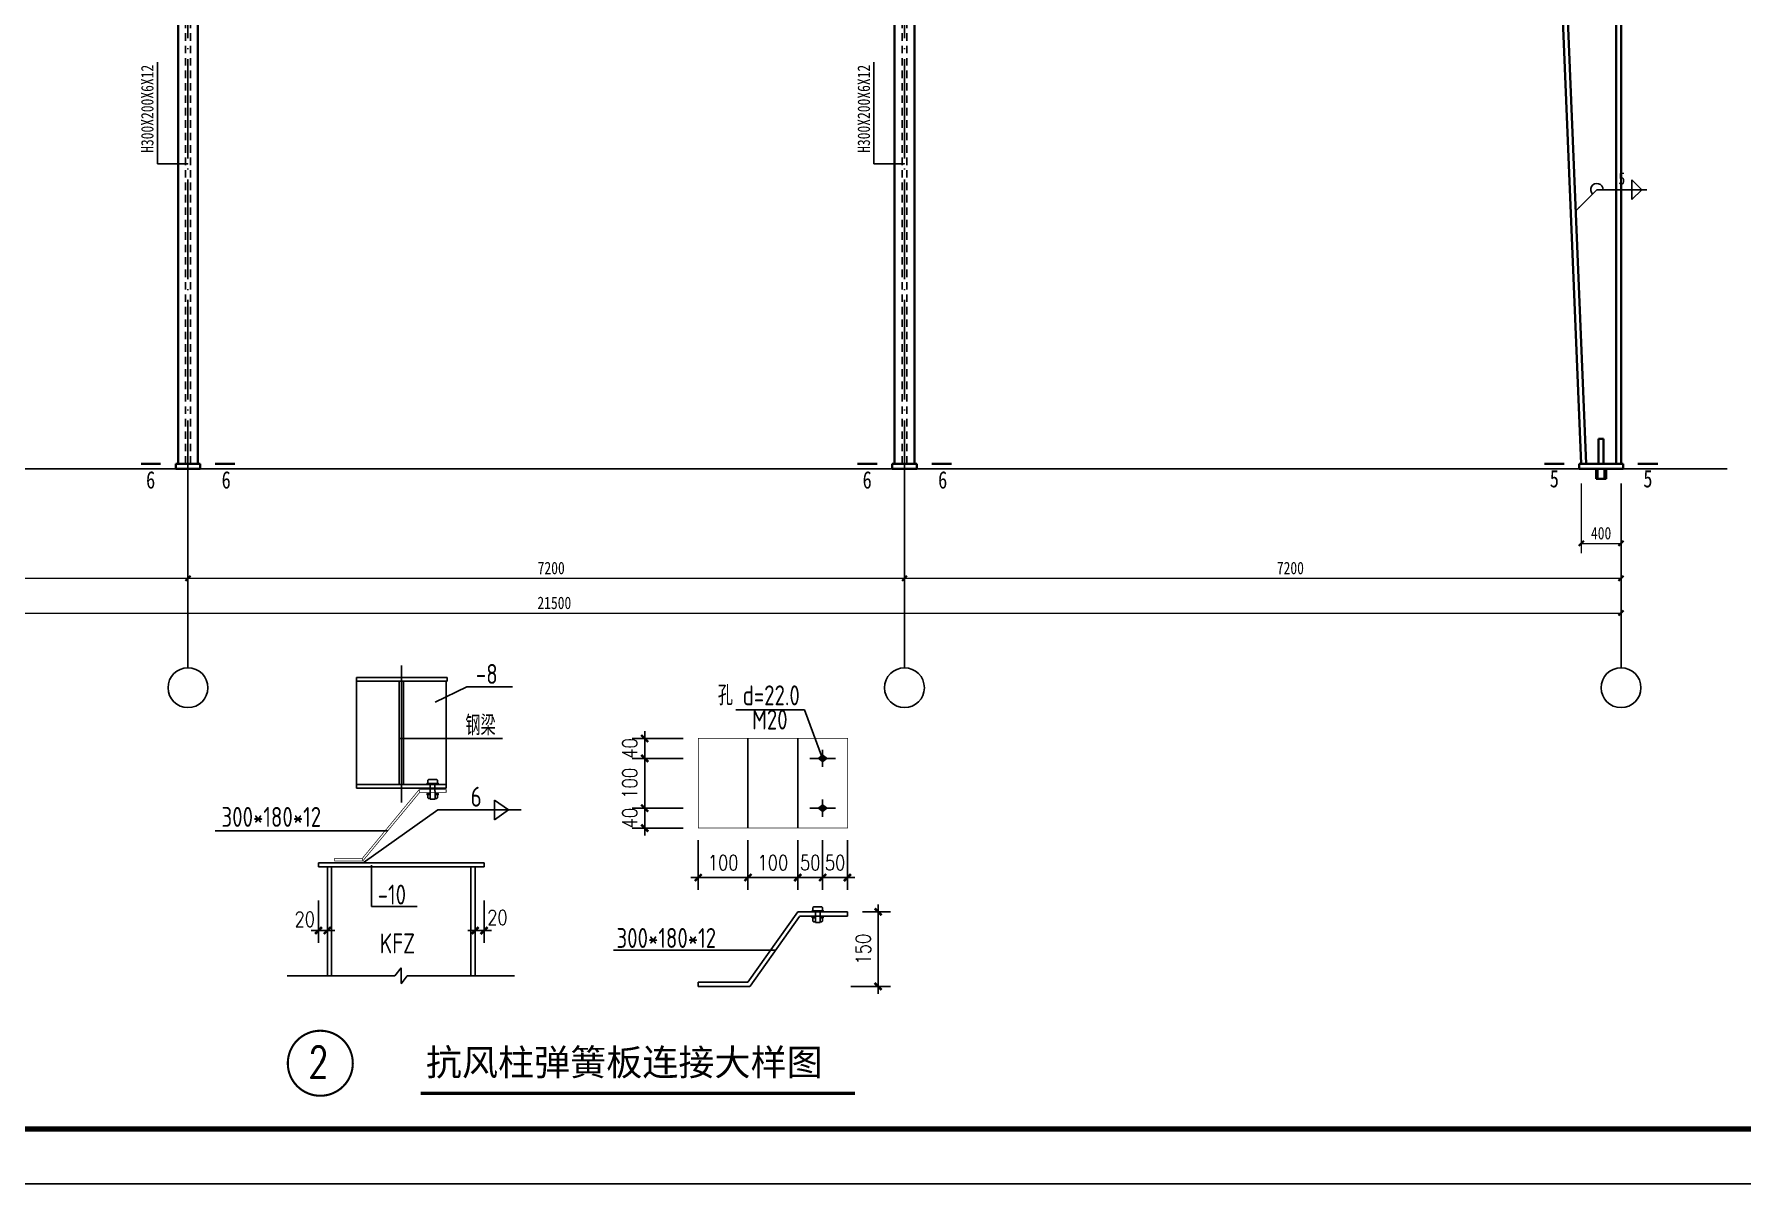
# Model space of a CAD drawing. Extents: x 32461 to 372567, y -698896 to 182569.
# Drawn here: x 135775 to 170094, y -634115 to -611015 of the extents above; entities that cross this region are included whole.
import ezdxf
from ezdxf.enums import TextEntityAlignment as Align

# ---------------------------------------------------------------- set-up
doc = ezdxf.new("R2010")
doc.units = 0
doc.header["$LTSCALE"] = 1000
doc.header["$MEASUREMENT"] = 0
for name, pattern in [('4', [5, 1.5, -1, 1.5, -1]), ('6', [8.75, 5, -1.25, 1.25, -1.25]), ('DOTE', [2.42, 2, -0.2, 0.02, -0.2]), ('线型6', [8.75, 5, -1.25, 1.25, -1.25])]:
    doc.linetypes.add(name, pattern=pattern)
doc.layers.get('0').update_dxf_attribs({"linetype": 'CONTINUOUS'})
doc.layers.get('Defpoints').update_dxf_attribs({"linetype": 'CONTINUOUS'})
for name, color, linetype in [('10', 7, 'CONTINUOUS'), ('AXIS', 3, 'CONTINUOUS'), ('DIM_SYMB', 3, 'CONTINUOUS'), ('DOTE', 252, 'CONTINUOUS'), ('PUB_TEXT', 7, 'CONTINUOUS'), ('PUB_TITLE', 4, 'CONTINUOUS'), ('门窗', 3, '4')]:
    doc.layers.add(name, color=color, linetype=linetype)
for name, color, linetype, lineweight in [('字符串标注', 9, 'CONTINUOUS', 25), ('尺寸标注', 2, 'CONTINUOUS', 35), ('层10', 7, 'CONTINUOUS', 35), ('层111', 9, '线型6', 25), ('层112', 9, 'CONTINUOUS', 25), ('层116', 1, 'CONTINUOUS', 35), ('层14', 2, 'CONTINUOUS', 35), ('柱子', 3, 'CONTINUOUS', 35), ('焊缝标注', 9, 'CONTINUOUS', 25)]:
    doc.layers.add(name, color=color, linetype=linetype, lineweight=lineweight)
doc.styles.add('-黑体', font='simhei.ttf')
doc.styles.add('DIM_FONT', font='SIMPLEX.shx', dxfattribs={"width": 0.8, "bigfont": 'bigfont.shx'})
doc.styles.add('PC_TEXTSTYLE', font='romans.shx', dxfattribs={"width": 0.8, "bigfont": 'hzfs.shx'})
doc.styles.add('TSSD_REIN', font='atssdeng.shx', dxfattribs={"width": 0.7, "bigfont": 'atssdchn.shx'})
doc.styles.add('宋体', font='')
doc.styles.get('宋体').set_extended_font_data('SimSun')
doc.dimstyles.new('DIMN$0', dxfattribs={"dimtxt": 300, "dimasz": 1, "dimexe": 250, "dimexo": 300, "dimgap": 150, "dimtad": 1, "dimdec": 0, "dimdsep": 46, "dimtxsty": 'DIM_FONT', "dimblk": '_DIMX', "dimcen": 2.5, "dimclrt": 7, "dimadec": 0, "dimazin": 0, "dimtfac": 1, "dimtdec": 0, "dimtix": 1, "dimtmove": 2, "dimatfit": 3, "dimldrblk": '_DIMX', "dimfxl": 0, "dimtolj": 1, "dimtzin": 0, "dimarcsym": 0})

# ---------------------------------------------------------------- blocks, each defined once
blk = doc.blocks.new('BuiltIn_36')
at = {"layer": '层14'}
for p, q in [((603.72, 302.28, 2), (603.72, 307.28, 2)), ((603.72, 307.28, 2), (604.72, 307.28, 2)), ((604.72, 307.28, 2), (604.72, 302.28, 2)), ((604.72, 302.28, 2), (603.72, 302.28, 2))]:
    blk.add_line(p, q, dxfattribs=at)
blk = doc.blocks.new('_DIMX')
blk.add_line((-150, 0), (150, 0))
at = {"const_width": 50}
blk.add_lwpolyline([(-70, -70), (70, 70)], dxfattribs=at)
blk = doc.blocks.new('*D77')
at = {"layer": 'AXIS', "color": 3, "lineweight": -2}
for p, q in [((141490, -628425), (141490, -629275)), ((141668, -628425), (141668, -629275)), ((141489, -629025), (141488, -629025)), ((141490, -629025), (141668, -629025)), ((141669, -629025), (141670, -629025))]:
    blk.add_line(p, q, dxfattribs=at)
at = {"layer": 'Defpoints', "color": 0}
for p in [(141490, -628125), (141668, -628125), (141668, -629025)]:
    blk.add_point(p, dxfattribs=at)
at = {"layer": 'AXIS', "color": 3, "lineweight": -2}
blk.add_blockref('_DIMX', (141490, -629025), dxfattribs=at)
at = {"layer": 'AXIS', "color": 3, "lineweight": -2, "rotation": 180}
blk.add_blockref('_DIMX', (141668, -629025), dxfattribs=at)
at = {"layer": 'AXIS', "color": 7, "insert": (141214, -628798), "char_height": 300, "attachment_point": 5, "style": 'DIM_FONT'}
blk.add_mtext('\\A1;20', dxfattribs=at)
blk = doc.blocks.new('*D78')
at = {"layer": 'AXIS', "color": 3, "lineweight": -2}
for p, q in [((144638, -628425), (144638, -629275)), ((144817, -628425), (144817, -629275)), ((144637, -629025), (144636, -629025)), ((144817, -629025), (144638, -629025)), ((144818, -629025), (144819, -629025))]:
    blk.add_line(p, q, dxfattribs=at)
at = {"layer": 'Defpoints', "color": 0}
for p in [(144638, -628125), (144817, -628125), (144638, -629025)]:
    blk.add_point(p, dxfattribs=at)
at = {"layer": 'AXIS', "color": 3, "lineweight": -2}
blk.add_blockref('_DIMX', (144638, -629025), dxfattribs=at)
at = {"layer": 'AXIS', "color": 3, "lineweight": -2, "rotation": 180}
blk.add_blockref('_DIMX', (144817, -629025), dxfattribs=at)
at = {"layer": 'AXIS', "color": 7, "insert": (145085, -628763), "char_height": 300, "attachment_point": 5, "style": 'DIM_FONT'}
blk.add_mtext('\\A1;20', dxfattribs=at)
blk = doc.blocks.new('*D79')
at = {"layer": 'AXIS', "color": 3, "lineweight": -2}
for p, q in [((148821, -626567), (147795, -626567)), ((148045, -626566), (148045, -626565)), ((148045, -626567), (148045, -626967)), ((148821, -626967), (147795, -626967)), ((148045, -626968), (148045, -626969))]:
    blk.add_line(p, q, dxfattribs=at)
at = {"layer": 'Defpoints', "color": 0}
for p in [(149121, -626567), (148045, -626967), (149121, -626967)]:
    blk.add_point(p, dxfattribs=at)
at = {"layer": 'AXIS', "color": 3, "lineweight": -2}
for p, rotation in [((148045, -626567), 270), ((148045, -626967), 90)]:
    blk.add_blockref('_DIMX', p, dxfattribs=dict(at, rotation=rotation))
at = {"layer": 'AXIS', "color": 7, "insert": (147745, -626767), "char_height": 300, "attachment_point": 5, "rotation": 90, "style": 'DIM_FONT'}
blk.add_mtext('\\A1;40', dxfattribs=at)
blk = doc.blocks.new('*D80')
at = {"layer": 'AXIS', "color": 3, "lineweight": -2}
for p, q in [((148821, -625567), (147795, -625567)), ((148045, -625568), (148045, -626566)), ((148821, -626567), (147795, -626567))]:
    blk.add_line(p, q, dxfattribs=at)
at = {"layer": 'Defpoints', "color": 0}
for p in [(149121, -625567), (148045, -626567), (149121, -626567)]:
    blk.add_point(p, dxfattribs=at)
at = {"layer": 'AXIS', "color": 3, "lineweight": -2}
for p, rotation in [((148045, -625567), 90), ((148045, -626567), 270)]:
    blk.add_blockref('_DIMX', p, dxfattribs=dict(at, rotation=rotation))
at = {"layer": 'AXIS', "color": 7, "insert": (147745, -626067), "char_height": 300, "attachment_point": 5, "rotation": 90, "style": 'DIM_FONT'}
blk.add_mtext('\\A1;100', dxfattribs=at)
blk = doc.blocks.new('*D81')
at = {"layer": 'AXIS', "color": 3, "lineweight": -2}
for p, q in [((148821, -625167), (147795, -625167)), ((148045, -625166), (148045, -625165)), ((148045, -625167), (148045, -625567)), ((148821, -625567), (147795, -625567)), ((148045, -625568), (148045, -625569))]:
    blk.add_line(p, q, dxfattribs=at)
at = {"layer": 'Defpoints', "color": 0}
for p in [(149121, -625167), (148045, -625567), (149121, -625567)]:
    blk.add_point(p, dxfattribs=at)
at = {"layer": 'AXIS', "color": 3, "lineweight": -2}
for p, rotation in [((148045, -625167), 270), ((148045, -625567), 90)]:
    blk.add_blockref('_DIMX', p, dxfattribs=dict(at, rotation=rotation))
at = {"layer": 'AXIS', "color": 7, "insert": (147745, -625367), "char_height": 300, "attachment_point": 5, "rotation": 90, "style": 'DIM_FONT'}
blk.add_mtext('\\A1;40', dxfattribs=at)
blk = doc.blocks.new('*D82')
at = {"layer": 'AXIS', "color": 3, "lineweight": -2}
for p, q in [((151621, -627213), (151621, -628211)), ((152121, -627213), (152121, -628211)), ((151620, -627961), (151619, -627961)), ((152121, -627961), (151621, -627961)), ((152122, -627961), (152123, -627961))]:
    blk.add_line(p, q, dxfattribs=at)
at = {"layer": 'Defpoints', "color": 0}
for p in [(151621, -626913), (152121, -626913), (151621, -627961)]:
    blk.add_point(p, dxfattribs=at)
at = {"layer": 'AXIS', "color": 3, "lineweight": -2}
blk.add_blockref('_DIMX', (151621, -627961), dxfattribs=at)
at = {"layer": 'AXIS', "color": 3, "lineweight": -2, "rotation": 180}
blk.add_blockref('_DIMX', (152121, -627961), dxfattribs=at)
at = {"layer": 'AXIS', "color": 7, "insert": (151871, -627661), "char_height": 300, "attachment_point": 5, "style": 'DIM_FONT'}
blk.add_mtext('\\A1;50', dxfattribs=at)
blk = doc.blocks.new('*D83')
at = {"layer": 'AXIS', "color": 3, "lineweight": -2}
for p, q in [((151121, -627213), (151121, -628211)), ((151621, -627213), (151621, -628211)), ((151120, -627961), (151119, -627961)), ((151621, -627961), (151121, -627961)), ((151622, -627961), (151623, -627961))]:
    blk.add_line(p, q, dxfattribs=at)
at = {"layer": 'Defpoints', "color": 0}
for p in [(151121, -626913), (151621, -626913), (151121, -627961)]:
    blk.add_point(p, dxfattribs=at)
at = {"layer": 'AXIS', "color": 3, "lineweight": -2}
blk.add_blockref('_DIMX', (151121, -627961), dxfattribs=at)
at = {"layer": 'AXIS', "color": 3, "lineweight": -2, "rotation": 180}
blk.add_blockref('_DIMX', (151621, -627961), dxfattribs=at)
at = {"layer": 'AXIS', "color": 7, "insert": (151371, -627661), "char_height": 300, "attachment_point": 5, "style": 'DIM_FONT'}
blk.add_mtext('\\A1;50', dxfattribs=at)
blk = doc.blocks.new('*D84')
at = {"layer": 'AXIS', "color": 3, "lineweight": -2}
for p, q in [((150121, -627213), (150121, -628211)), ((151121, -627213), (151121, -628211)), ((151120, -627961), (150122, -627961))]:
    blk.add_line(p, q, dxfattribs=at)
at = {"layer": 'Defpoints', "color": 0}
for p in [(150121, -626913), (151121, -626913), (150121, -627961)]:
    blk.add_point(p, dxfattribs=at)
at = {"layer": 'AXIS', "color": 3, "lineweight": -2, "rotation": 180}
blk.add_blockref('_DIMX', (150121, -627961), dxfattribs=at)
at = {"layer": 'AXIS', "color": 3, "lineweight": -2}
blk.add_blockref('_DIMX', (151121, -627961), dxfattribs=at)
at = {"layer": 'AXIS', "color": 7, "insert": (150621, -627661), "char_height": 300, "attachment_point": 5, "style": 'DIM_FONT'}
blk.add_mtext('\\A1;100', dxfattribs=at)
blk = doc.blocks.new('*D85')
at = {"layer": 'AXIS', "color": 3, "lineweight": -2}
for p, q in [((149121, -627213), (149121, -628211)), ((150121, -627213), (150121, -628211)), ((150120, -627961), (149122, -627961))]:
    blk.add_line(p, q, dxfattribs=at)
at = {"layer": 'Defpoints', "color": 0}
for p in [(149121, -626913), (150121, -626913), (149121, -627961)]:
    blk.add_point(p, dxfattribs=at)
at = {"layer": 'AXIS', "color": 3, "lineweight": -2, "rotation": 180}
blk.add_blockref('_DIMX', (149121, -627961), dxfattribs=at)
at = {"layer": 'AXIS', "color": 3, "lineweight": -2}
blk.add_blockref('_DIMX', (150121, -627961), dxfattribs=at)
at = {"layer": 'AXIS', "color": 7, "insert": (149621, -627661), "char_height": 300, "attachment_point": 5, "style": 'DIM_FONT'}
blk.add_mtext('\\A1;100', dxfattribs=at)

msp = doc.modelspace()

# ---------------------------------------------------------------- hatches: boundary and pattern name
at = {"layer": '焊缝标注'}
msp.add_hatch(color=256, dxfattribs=at).paths.add_polyline_path([(166757.6, -614564.2), (166838.9, -614504.2), (166817.7, -614482.9), (166757.6, -614564.2)])

# ---------------------------------------------------------------- linework, layer by layer
for p, q in [((80116.2, -619746.4, -988), (169801.5, -619746.4, -988)), ((142384.4, -627666.7, 400), (143888.7, -626601.5, 400)), ((143888.7, -626601.5, 400), (145563.5, -626601.5, 400)), ((145028.7, -626403.7, 400), (145028.7, -626798.8, 400)), ((145304.6, -626602.1, 400), (145028.7, -626403.7, 400)), ((145028.7, -626798.8, 400), (145304.6, -626602.1, 400)), ((142881.2, -627023.1, 400), (139415.9, -627023.1, 400)), ((141489.6, -627666.7, 400), (144816.7, -627666.7, 400)), ((141489.6, -627666.7, 400), (141489.6, -627748.6, 400)), ((144816.7, -627666.7, 400), (144816.7, -627748.6, 400)), ((141489.6, -627748.6, 400), (144816.7, -627748.6, 400)), ((151153.7, -628743.2, 400), (151171.5, -628735.1, 400)), ((150680.3, -629418, 400), (147417.1, -629418, 400))]:
    msp.add_line(p, q)
at = {"color": 1, "linetype": '6'}
msp.add_line((143155.4, -623702.5, 400), (143155.4, -626454, 400), dxfattribs=at)
at = {"color": 2}
for p, q in [((142255.4, -623939.2, 400), (144074.9, -623939.2, 400)), ((142255.4, -623939.2, 400), (142255.4, -624014.8, 400)), ((142255.4, -624014.8, 400), (144074.9, -624014.8, 400)), ((143111.9, -624014.8, 400), (143111.9, -626091.1, 400)), ((143199, -624014.8, 400), (143199, -626091.1, 400)), ((144074.9, -623939.2, 400), (144074.9, -624014.8, 400)), ((142255.4, -626091.1, 400), (144055.4, -626091.1, 400)), ((142255.4, -626091.1, 400), (142255.4, -626166.7, 400)), ((142255.4, -626166.7, 400), (144055.4, -626166.7, 400)), ((144055.4, -626091.1, 400), (144055.4, -626166.7, 400)), ((141667.9, -627748.6, 400), (141667.9, -629924.6, 400)), ((141667.9, -627748.6, 400), (141667.9, -629842.7, 400)), ((141754, -627748.6, 400), (141754, -629924.6, 400)), ((141754, -627748.6, 400), (141754, -629842.7, 400)), ((142552.1, -628543.6, 400), (142552.1, -627714.1, 400)), ((144552.2, -627748.6, 400), (144552.2, -629842.7, 400)), ((144552.2, -627748.6, 400), (144552.2, -629924.6, 400)), ((144638.4, -627748.6, 400), (144638.4, -629842.7, 400)), ((142552.1, -628543.6, 400), (143469.7, -628543.6, 400)), ((143024.3, -629936.9, 400), (140862.3, -629936.9, 400)), ((143023.7, -629936.9, 400), (143148, -629775.4, 400)), ((143148, -629775.4, 400), (143148, -630092, 400)), ((143149.9, -630095.2, 400), (143271.8, -629936.9, 400)), ((143271.8, -629936.9, 400), (145429.2, -629936.9, 400))]:
    msp.add_line(p, q, dxfattribs=at)
at = {"color": 3}
for p, q in [((142255.4, -626091.1, 400), (142255.4, -624014.8, 400)), ((144055.4, -626091.1, 400), (144055.4, -624014.8, 400))]:
    msp.add_line(p, q, dxfattribs=at)
at = {"color": 4}
for p, q in [((150121.1, -625166.5, 400), (150121.1, -626966.5, 400)), ((151121.5, -625166.5, 400), (151121.5, -626966.5, 400)), ((151121.5, -628649.1, 400), (150121.1, -630063.1, 400)), ((152121.5, -628649.1, 400), (151121.5, -628649.1, 400)), ((152121.5, -628649.1, 400), (152121.5, -628735.1, 400)), ((151153.7, -628743.2, 400), (150167.4, -630141, 400)), ((152121.5, -628735.1, 400), (151171.5, -628735.1, 400)), ((150121.1, -630063.1, 400), (149121.1, -630063.1, 400)), ((149121.1, -630063.1, 400), (149121.1, -630149.1, 400)), ((150149.6, -630149.1, 400), (149121.1, -630149.1, 400)), ((150149.6, -630149.1, 400), (150167.4, -630141, 400))]:
    msp.add_line(p, q, dxfattribs=at)
at = {"color": 1}
for p, q in [((143686.7, -626004.6, 400), (143702.7, -625988.6, 400)), ((143686.7, -626004.6, 400), (143686.7, -626068.6, 400)), ((143686.7, -626307.6, 400), (143701.3, -626293.1, 400)), ((143686.7, -626307.6, 400), (143686.7, -626359.6, 400)), ((143686.7, -626359.6, 400), (143686.7, -626307.6, 400)), ((143702.7, -625988.6, 400), (143862.7, -625988.6, 400)), ((143734.7, -626068.6, 400), (143735, -626387.7, 400)), ((143830.7, -626068.6, 400), (143831, -626387.7, 400)), ((143878.7, -626004.6, 400), (143862.7, -625988.6, 400)), ((143878.7, -626307.6, 400), (143864.2, -626293.1, 400)), ((143878.7, -626004.6, 400), (143878.7, -626068.6, 400)), ((143878.7, -626307.6, 400), (143878.7, -626359.6, 400)), ((143878.7, -626359.6, 400), (143878.7, -626307.6, 400)), ((143686.7, -626359.6, 400), (143702.7, -626375.6, 400)), ((143702.7, -626375.6, 400), (143734.7, -626375.6, 400)), ((143831, -626387.7, 400), (143735, -626387.7, 400)), ((143830.7, -626375.6, 400), (143862.7, -626375.6, 400)), ((143878.7, -626359.6, 400), (143862.7, -626375.6, 400)), ((151426.3, -628562.7, 400), (151442.3, -628546.7, 400)), ((151426.3, -628562.7, 400), (151426.3, -628626.7, 400)), ((151442.3, -628546.7, 400), (151602.3, -628546.7, 400)), ((151474.3, -628626.7, 400), (151474.7, -628862.3, 400)), ((151570.3, -628626.7, 400), (151570.7, -628862.3, 400)), ((151618.3, -628562.7, 400), (151602.3, -628546.7, 400)), ((151618.3, -628562.7, 400), (151618.3, -628626.7, 400)), ((151426.4, -628782.2, 400), (151440.9, -628767.7, 400)), ((151426.4, -628782.2, 400), (151426.4, -628834.2, 400)), ((151426.4, -628834.2, 400), (151426.4, -628782.2, 400)), ((151426.4, -628834.2, 400), (151442.4, -628850.2, 400)), ((151442.4, -628850.2, 400), (151474.4, -628850.2, 400)), ((151570.7, -628862.3, 400), (151474.7, -628862.3, 400)), ((151570.4, -628850.2, 400), (151602.4, -628850.2, 400)), ((151618.4, -628834.2, 400), (151602.4, -628850.2, 400)), ((151618.4, -628782.2, 400), (151603.9, -628767.7, 400)), ((151618.4, -628782.2, 400), (151618.4, -628834.2, 400)), ((151618.4, -628834.2, 400), (151618.4, -628782.2, 400))]:
    msp.add_line(p, q, dxfattribs=at)
at = {"color": 4, "const_width": 14, "elevation": 400}
msp.add_lwpolyline([(152121.5, -625166.5), (149121.1, -625166.5), (149121.1, -626966.5), (152121.5, -626966.5)], close=True, dxfattribs=at)
for points in [[(142369.1, -627577.2), (143512.4, -626193.7), (144055.4, -626193.7), (144055.4, -626246.1), (143525.7, -626246.1), (142378.1, -627629.6), (141815.3, -627629.6), (141815.3, -627577.2), (142369.1, -627577.2)], [(143512.4, -626193.7), (143525.7, -626246.1)], [(142369.1, -627577.2), (142378.1, -627629.6)]]:
    msp.add_lwpolyline(points, dxfattribs=at)
at = {"color": 1, "elevation": 400}
for points in [[(143734.7, -626083.1), (143671.6, -626083.1), (143671.6, -626068.6), (143894.9, -626068.6), (143894.9, -626083.1), (143830.7, -626083.1)], [(143734.7, -626293.1), (143671.7, -626293.1), (143671.7, -626278.6), (143734.7, -626278.6)], [(143830.7, -626278.6), (143895, -626278.6), (143895, -626293.1), (143830.7, -626293.1)], [(151474.3, -628641.2), (151411.3, -628641.2), (151411.3, -628626.7), (151634.6, -628626.7), (151634.6, -628641.2), (151570.3, -628641.2)], [(151474.4, -628767.7), (151411.4, -628767.7), (151411.4, -628753.2), (151474.4, -628753.2)], [(151570.4, -628753.2), (151634.6, -628753.2), (151634.6, -628767.7), (151570.4, -628767.7)]]:
    msp.add_lwpolyline(points, dxfattribs=at)
at = {"layer": '10', "color": 253}
for p, q in [((151879.5, -625566.5, 400), (151363.4, -625566.5, 400)), ((151621.5, -625738.6, 400), (151621.5, -625394.5, 400)), ((151879.5, -626566.5, 400), (151363.4, -626566.5, 400)), ((151621.5, -626738.6, 400), (151621.5, -626394.5, 400))]:
    msp.add_line(p, q, dxfattribs=at)
at = {"layer": '10', "const_width": 42, "elevation": 764}
msp.add_lwpolyline([(142179, -631692.2, 1), (140872.3, -631692.2, 1), (142179, -631692.2, 1)], format="xyb", close=True, dxfattribs=at)
at = {"layer": '10'}
for points in [[(151733.3, -625566.5, 400), (151621.5, -625480.5, 400), (151621.5, -625652.5, 400), (151509.7, -625566.5, 400)], [(151733.3, -626566.5, 400), (151621.5, -626480.5, 400), (151621.5, -626652.5, 400), (151509.7, -626566.5, 400)]]:
    msp.add_solid(points, dxfattribs=at)
at = {"layer": 'AXIS', "linetype": 'ByBlock'}
for p, q in [((144468.2, -624130.1, 400), (143834, -624440.3, 400)), ((144468.2, -624130.1, 400), (145385.7, -624130.1, 400)), ((151253.9, -624590.4, 400), (149876.9, -624590.4, 400)), ((151621.5, -625566.5, 400), (151253.9, -624590.4, 400)), ((143118.6, -625164.7, 400), (145187.6, -625164.7, 400))]:
    msp.add_line(p, q, dxfattribs=at)
at = {"layer": 'AXIS'}
msp.add_line((144638.4, -627748.6, 400), (144638.4, -629924.6, 400), dxfattribs=at)
at = {"layer": 'DIM_SYMB', "const_width": 70, "elevation": -764}
msp.add_lwpolyline([(143540.8, -632295.3), (152273.5, -632295.3)], dxfattribs=at)
at = {"layer": 'DOTE', "linetype": 'DOTE'}
for p, q in [((138866.2, -620776, -988), (138866.2, -595257.2, -1976)), ((153266.2, -620776, -988), (153266.2, -595257.2, -1976))]:
    msp.add_line(p, q, dxfattribs=at)
at = {"layer": 'PUB_TITLE'}
msp.add_lwpolyline([(74273.1, -634115.1), (188783.1, -634115.1), (188783.1, -587915.1), (74273.1, -587915.1)], close=True, dxfattribs=at)
at = {"layer": 'PUB_TITLE', "const_width": 110}
msp.add_lwpolyline([(77023.1, -633015.1), (187683.1, -633015.1), (187683.1, -589015.1), (77023.1, -589015.1)], close=True, dxfattribs=at)
at = {"layer": '字符串标注'}
for p, q in [((138252.6, -613619.8, -988), (138252.6, -611580.7, -988)), ((152652.6, -613619.8, -988), (152652.6, -611580.7, -988)), ((138252.6, -613619.8, -988), (138866.2, -613619.8, -988)), ((152652.6, -613619.8, -988), (153266.2, -613619.8, -988))]:
    msp.add_line(p, q, dxfattribs=at)
at = {"layer": '字符串标注', "linetype": 'Continuous', "const_width": 10}
for points in [[(138871.2, -613619.8, 1), (138861.2, -613619.8, 1)], [(153271.2, -613619.8, 1), (153261.2, -613619.8, 1)]]:
    msp.add_lwpolyline(points, format="xyb", close=True, dxfattribs=at)
at = {"layer": '尺寸标注', "lineweight": 9}
for p, q in [((166866.2, -620046.4, -988), (166866.2, -621446.4, -988)), ((167666.2, -620046.4, -988), (167666.2, -621446.4, -988)), ((167666.2, -620046.4, -988), (167666.2, -622146.4, -988)), ((167666.2, -620046.4, -988), (167666.2, -622846.4, -988)), ((166866.2, -621246.4, -988), (167666.2, -621246.4, -988)), ((124666.2, -621946.4, -988), (167666.2, -621946.4, -988)), ((81666.2, -622646.4, -988), (167666.2, -622646.4, -988))]:
    msp.add_line(p, q, dxfattribs=at)
at = {"layer": '尺寸标注', "lineweight": 35}
for p, q in [((166816.2, -621296.4, -988), (166916.2, -621196.4, -988)), ((167616.2, -621296.4, -988), (167716.2, -621196.4, -988)), ((138816.2, -621996.4, -988), (138916.2, -621896.4, -988)), ((153216.2, -621996.4, -988), (153316.2, -621896.4, -988)), ((167616.2, -621996.4, -988), (167716.2, -621896.4, -988)), ((167616.2, -622696.4, -988), (167716.2, -622596.4, -988))]:
    msp.add_line(p, q, dxfattribs=at)
at = {"layer": '层10'}
for p, q in [((166126.2, -619646.4, -988), (166526.2, -619646.4, -988)), ((168406.2, -619646.4, -988), (168006.2, -619646.4, -988))]:
    msp.add_line(p, q, dxfattribs=at)
at = {"layer": '层10', "const_width": 45, "elevation": -988}
for points in [[(137920.2, -619646.4), (138320.2, -619646.4)], [(139812.2, -619646.4), (139412.2, -619646.4)], [(152320.2, -619646.4), (152720.2, -619646.4)], [(154212.2, -619646.4), (153812.2, -619646.4)]]:
    msp.add_lwpolyline(points, dxfattribs=at)
at = {"layer": '层111'}
for p, q in [((138866.2, -620046.4, -988), (138866.2, -623746.4, -988)), ((153266.2, -620046.4, -988), (153266.2, -623746.4, -988)), ((167666.2, -620046.4, -988), (167666.2, -623746.4, -988))]:
    msp.add_line(p, q, dxfattribs=at)
at = {"layer": '层112'}
for centre in [(138866.2, -624146.4, -988), (153266.2, -624146.4, -988), (167666.2, -624146.4, -988)]:
    msp.add_circle(centre, 400, dxfattribs=at)
at = {"layer": '层116'}
for p, q in [((167166.2, -619746.4, -988), (167166.2, -619946.4, -988)), ((167196.2, -619746.4, -988), (167196.2, -619946.4, -988)), ((167336.2, -619746.4, -988), (167336.2, -619946.4, -988)), ((167366.2, -619746.4, -988), (167366.2, -619946.4, -988)), ((167166.2, -619946.4, -988), (167366.2, -619946.4, -988))]:
    msp.add_line(p, q, dxfattribs=at)
at = {"layer": '层14'}
for p, q in [((166826.2, -619746.4, -988), (166826.2, -619646.4, -988)), ((166826.2, -619646.4, -988), (167706.2, -619646.4, -988)), ((167706.2, -619746.4, -988), (166826.2, -619746.4, -988)), ((167706.2, -619646.4, -988), (167706.2, -619746.4, -988))]:
    msp.add_line(p, q, dxfattribs=at)
at = {"layer": '层14', "elevation": -988}
for points in [[(138620.2, -619646.4), (138620.2, -619746.4)], [(138620.2, -619646.4), (138816.2, -619646.4)], [(139112.2, -619646.4), (138620.2, -619646.4)], [(138620.2, -619746.4), (139112.2, -619746.4)], [(138916.2, -619646.4), (139112.2, -619646.4)], [(139112.2, -619746.4), (139112.2, -619646.4)], [(153020.2, -619646.4), (153020.2, -619746.4)], [(153020.2, -619646.4), (153216.2, -619646.4)], [(153512.2, -619646.4), (153020.2, -619646.4)], [(153020.2, -619746.4), (153512.2, -619746.4)], [(153316.2, -619646.4), (153512.2, -619646.4)], [(153512.2, -619746.4), (153512.2, -619646.4)]]:
    msp.add_lwpolyline(points, dxfattribs=at)
at = {"layer": '柱子'}
for p, q in [((167566.1, -619646.4, -988), (167566.1, -597838.7, -988)), ((167666.2, -619646.4, -988), (167666.2, -597846.7, -988)), ((166866.2, -619646.4, -988), (166031.7, -599317.7, -988)), ((166966.2, -619646.4, -988), (166131.7, -599317.7, -988))]:
    msp.add_line(p, q, dxfattribs=at)
at = {"layer": '柱子', "elevation": -988}
for points in [[(138666.2, -619646.4), (138666.2, -596444.6)], [(139066.2, -619646.4), (139066.2, -596444.6)], [(153066.2, -619646.4), (153066.2, -597596.6)], [(153466.2, -619646.4), (153466.2, -597596.6)]]:
    msp.add_lwpolyline(points, dxfattribs=at)
at = {"layer": '焊缝标注'}
for p, q in [((167882, -613940.1, -988), (168082, -614140.1, -988)), ((167882, -614140.1, -988), (167882, -613940.1, -988)), ((166757.6, -614564.2, -988), (167182, -614140.1, -988)), ((167182, -614140.1, -988), (168182, -614140.1, -988)), ((167882, -614340.1, -988), (168082, -614140.1, -988)), ((167882, -614140.1, -988), (167882, -614340.1, -988))]:
    msp.add_line(p, q, dxfattribs=at)
msp.add_arc((167182, -614140.1, -988), 125, 0, 224.97723, dxfattribs=at)
at = {"layer": '门窗', "ltscale": 0.1, "elevation": -988}
for points in [[(138816.2, -619646.4), (138816.2, -596444.6)], [(138916.2, -619646.4), (138916.2, -596466.2)], [(153216.2, -619646.4), (153216.2, -597596.6)], [(153316.2, -619646.4), (153316.2, -597596.6)]]:
    msp.add_lwpolyline(points, dxfattribs=at)

# ---------------------------------------------------------------- block references
at = {"layer": '层14', "xscale": 100, "yscale": 100, "zscale": 100}
msp.add_blockref('BuiltIn_36', (106844.4, -649874.8, -1188), dxfattribs=at)

# ---------------------------------------------------------------- texts
at = {"layer": '10', "style": 'PC_TEXTSTYLE', "width": 0.79899}
msp.add_text('2', height=622.2, dxfattribs=at).set_placement((141288.2, -631978.7, 764), (141690.7, -631978.7, 764), align=Align.FIT)
at = {"layer": 'AXIS', "linetype": 'ByBlock', "style": 'TSSD_REIN', "width": 0.8}
for s, p in [('-8', (144652.4, -624070, 702)), ('孔 d=22.0', (149515.4, -624499.8, 702)), ('M20', (150202.1, -624986.5, 702)), ('钢梁', (144442.5, -625104.5, 702)), ('6', (144547.7, -626536.9, 400)), ('300*180*12', (139540.3, -626942.5, 400)), ('-10', (142679.3, -628503, 702)), ('300*180*12', (147478.3, -629374.7, 400)), ('KFZ', (142719.4, -629484.6, 702))]:
    msp.add_text(s, height=400, dxfattribs=at).set_placement(p)
at = {"layer": 'PUB_TEXT', "style": '-黑体'}
msp.add_text('抗风柱弹簧板连接大样图', height=531.646, dxfattribs=at).set_placement((143646.3, -631939.3))
at = {"layer": '字符串标注', "style": '宋体', "width": 0.8}
for p in [(138247.6, -612515.3, -988), (152647.6, -612515.3, -988)]:
    msp.add_text('H300X200X6X12', height=250, rotation=90, dxfattribs=at).set_placement(p, align=Align.BOTTOM_CENTER)
at = {"layer": '尺寸标注', "style": '宋体', "width": 0.8}
for s, p in [('400', (167266.2, -621241.4, -988)), ('7200', (146166.2, -621941.4, -988)), ('7200', (161021.1, -621941.4, -988)), ('21500', (146228.8, -622641.4, -988))]:
    msp.add_text(s, height=250, dxfattribs=at).set_placement(p, align=Align.BOTTOM_CENTER)
at = {"layer": '层10', "style": '宋体', "width": 0.771429}
for s, p in [('6', (138116.4, -619970, -1188)), ('6', (139634.2, -619970, -1188)), ('6', (152516.4, -619970, -1188)), ('6', (154034.2, -619970, -1188)), ('5', (166326.2, -619946.4, -988)), ('5', (168206.2, -619946.4, -988))]:
    msp.add_text(s, height=350, dxfattribs=at).set_placement(p, align=Align.MIDDLE_CENTER)
at = {"layer": '焊缝标注', "style": '宋体', "width": 0.8}
msp.add_text('5', height=250, dxfattribs=at).set_placement((167682, -614115.1, -988), align=Align.BOTTOM_CENTER)

# ---------------------------------------------------------------- dimensions: what is measured, and where the dimension line sits
at = {"color": 4}
msp.add_linear_dim(base=(152737.2, -628649.1, 400), p1=(151886.4, -630149.1, 400), p2=(152121.5, -628649.1, 400), angle=90, text='150', dimstyle='DIMN$0', override={"dimzin": 0, "dimblk1": '_DIMX', "dimblk2": '_DIMX', "dimsah": 1, "dimcen": 0.09, "dimclrd": 3, "dimclre": 3}, dxfattribs=at).render()
at = {"layer": 'AXIS'}
for base, p1, p2, angle, text, picture, middle in [((148045.1, -625566.5, 400), (149121.1, -625166.5, 400), (149121.1, -625566.5, 400), 90, '40', '*D81', (147745.1, -625366.5, 400)), ((148045.1, -626566.5, 400), (149121.1, -625566.5, 400), (149121.1, -626566.5, 400), 90, '100', '*D80', (147745.1, -626066.5, 400)), ((148045.1, -626966.5, 400), (149121.1, -626566.5, 400), (149121.1, -626966.5, 400), 90, '40', '*D79', (147745.1, -626766.5, 400)), ((149121.1, -627961.2, 400), (150121.1, -626913, 400), (149121.1, -626913, 400), 180, '100', '*D85', (149621.1, -627661.2, 400)), ((150121.1, -627961.2, 400), (151121.5, -626913, 400), (150121.1, -626913, 400), 180, '100', '*D84', (150621.3, -627661.2, 400)), ((151121.5, -627961.2, 400), (151621.5, -626913, 400), (151121.5, -626913, 400), 180, '50', '*D83', (151371.5, -627661.2, 400)), ((151621.5, -627961.2, 400), (152121.5, -626913, 400), (151621.5, -626913, 400), 180, '50', '*D82', (151871.5, -627661.2, 400))]:
    dim = msp.add_linear_dim(base=base, p1=p1, p2=p2, angle=angle, text=text, dimstyle='DIMN$0', override={"dimzin": 0, "dimblk1": '_DIMX', "dimblk2": '_DIMX', "dimsah": 1, "dimcen": 0.09, "dimclrd": 3, "dimclre": 3}, dxfattribs=at)
    dim.commit()
    dim.dimension.update_dxf_attribs({"geometry": picture, "text_midpoint": middle})
dim = msp.add_linear_dim(base=(141667.9, -629025.4, 400), p1=(141489.6, -628125.1, 400), p2=(141667.9, -628125.1, 400), text='20', dimstyle='DIMN$0', override={"dimzin": 0, "dimblk1": '_DIMX', "dimblk2": '_DIMX', "dimsah": 1, "dimcen": 0.09, "dimclrd": 3, "dimclre": 3}, dxfattribs=at)
dim.commit()
dim.dimension.update_dxf_attribs({"geometry": '*D77', "text_midpoint": (141213.7, -628797.7, 400), "dimtype": 160})
dim = msp.add_linear_dim(base=(144638.4, -629025.4, 400), p1=(144816.7, -628125.1, 400), p2=(144638.4, -628125.1, 400), angle=180, text='20', dimstyle='DIMN$0', override={"dimzin": 0, "dimblk1": '_DIMX', "dimblk2": '_DIMX', "dimsah": 1, "dimcen": 0.09, "dimclrd": 3, "dimclre": 3}, dxfattribs=at)
dim.commit()
dim.dimension.update_dxf_attribs({"geometry": '*D78', "text_midpoint": (145085, -628763.3, 400), "dimtype": 160})

doc.saveas('drawing.dxf')
